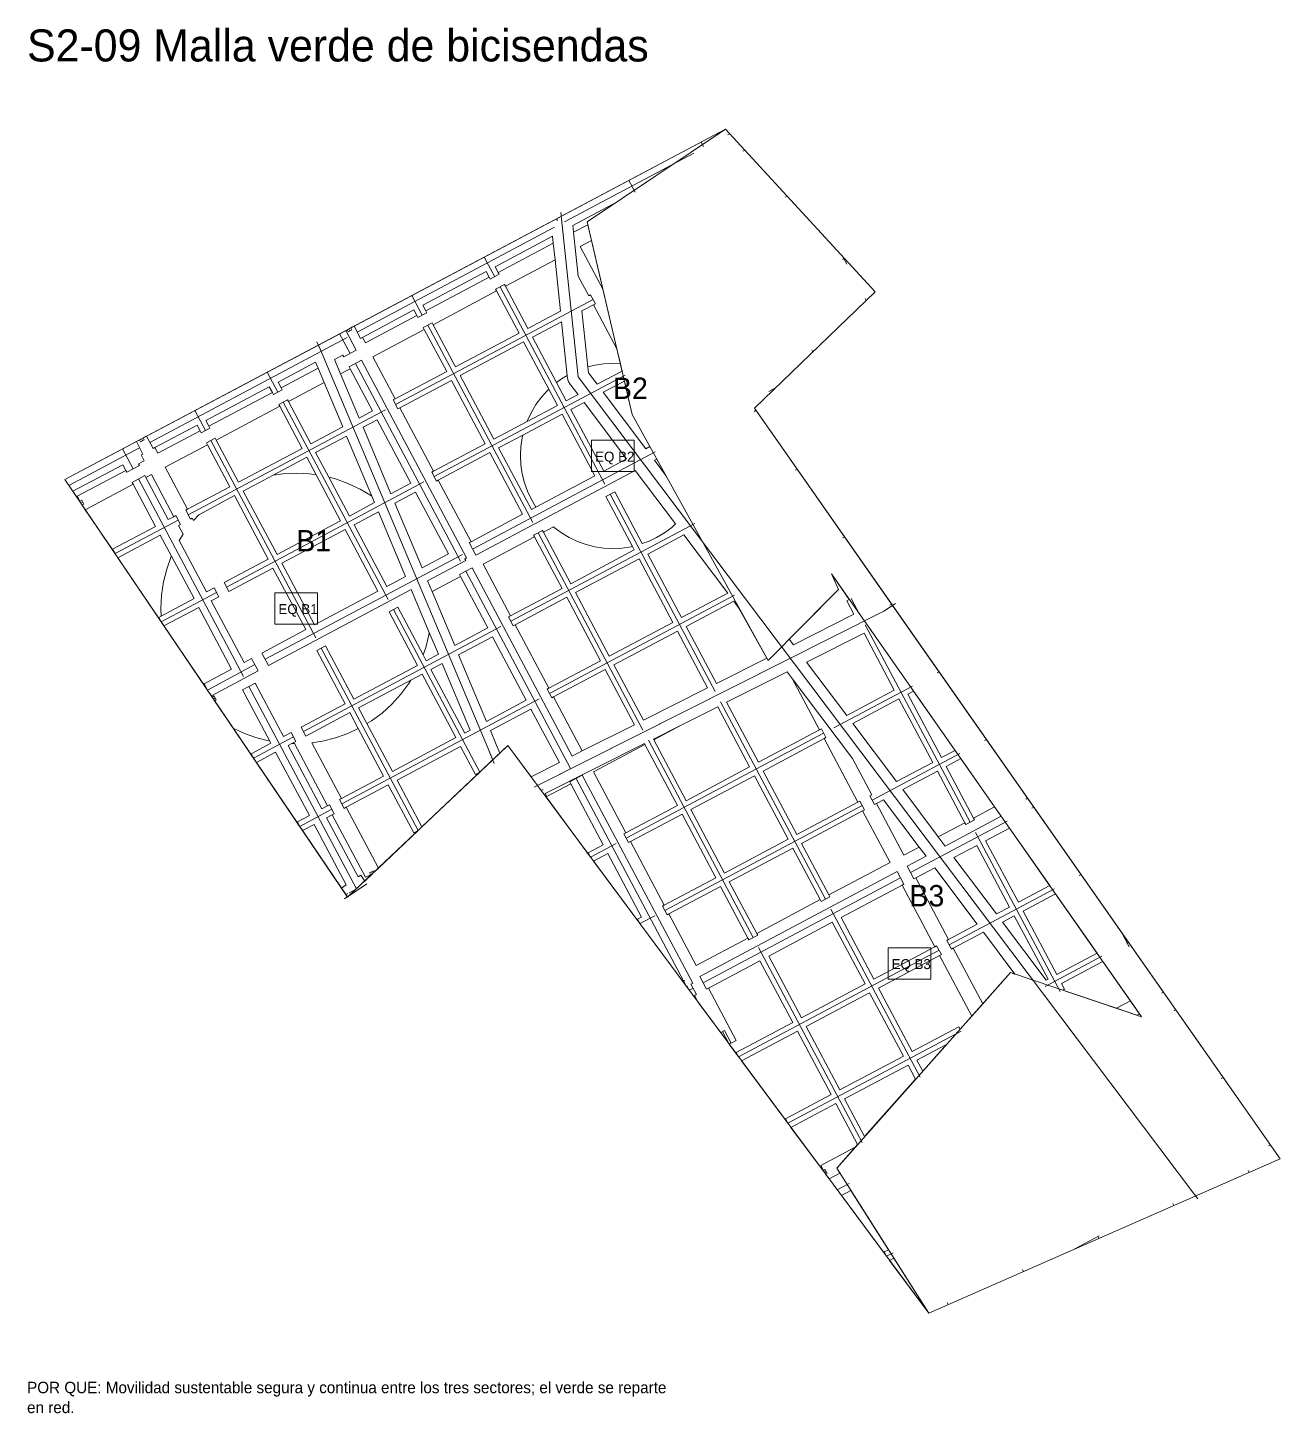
# Model space of a CAD drawing. Header units: metres. Extents: x 3873 to 16340, y -5213 to 3289.
# Drawn here: x 12581 to 14340, y -1008 to 937 of the extents above; entities that cross this region are included whole.
import ezdxf

# ---------------------------------------------------------------- set-up
doc = ezdxf.new("R2010")
doc.units = ezdxf.units.M
for name, color, linetype, lineweight, plot in [('EQUIPAMIENTO', 5, 'Continuous', 0, False), ('LIMITE-INTERVENCION', 30, 'Continuous', 0, False), ('MANZANAS-PROPUESTAS', 33, 'Continuous', 0, False), ('SECTORES', 1, 'Continuous', 0, False), ('TEXTO', 7, 'Continuous', 0, False), ('VERDE-OBLIGATORIO', 3, 'Continuous', 0, False), ('VERDE-PROPUESTO', 82, 'Continuous', 0, False), ('VIA-BOULEVARD', 30, 'Continuous', 0, False), ('VIA-PEATONAL', 42, 'Continuous', 0, False), ('VIA-PRIMARIA', 1, 'Continuous', 0, False), ('VIA-SECUNDARIA', 8, 'Continuous', 0, False), ('VIA-TERCIARIA', 9, 'Continuous', 0, False)]:
    doc.layers.add(name, color=color, linetype=linetype, lineweight=lineweight, plot=plot)

msp = doc.modelspace()

# ---------------------------------------------------------------- linework, layer by layer
at = {"layer": 'EQUIPAMIENTO'}
for points in [[(13372.8, 314.1), (13432.8, 314.1), (13432.8, 358.1), (13372.8, 358.1), (13372.8, 314.1)], [(12928, 100), (12988, 100), (12988, 144), (12928, 144), (12928, 100)], [(13789.1, -398.5), (13849.1, -398.5), (13849.1, -354.5), (13789.1, -354.5), (13789.1, -398.5)]]:
    msp.add_lwpolyline(points, close=True, dxfattribs=at)
at = {"layer": 'LIMITE-INTERVENCION'}
msp.add_lwpolyline([(12633, 303), (13561, 795), (13771.2, 566.4), (13601.5, 403.2), (14340, -651), (13846.2, -867.6), (13255.3, -70.6), (13030.2, -283.5), (12633, 303)], close=True, dxfattribs=at)
at = {"layer": 'MANZANAS-PROPUESTAS'}
for points in [[(13346.6, 659.8), (13408.7, 692.9), (13366.7, 664.7), (13367.6, 660.8), (13347.6, 650.2), (13346.6, 659.8)], [(13237.2, 601.7), (13318, 644.6), (13319, 635), (13241.4, 593.7), (13237.2, 601.7)], [(13388.8, 570.1), (13356.8, 630.2), (13372.8, 638.7), (13388.8, 570.1)], [(13329.1, 539.6), (13283.2, 515.2), (13251.8, 574.3), (13321.5, 611.4), (13329.1, 539.6)], [(13135.7, 547.7), (13224.9, 595.1), (13229.1, 587.2), (13139.9, 539.7), (13135.7, 547.7)], [(13270.9, 508.6), (13181.7, 461.2), (13150.2, 520.3), (13239.4, 567.7), (13270.9, 508.6)], [(13359.3, 539.7), (13375.4, 548.3), (13408.3, 486.6), (13413.2, 465.6), (13402.8, 466.1), (13390.1, 465.5), (13377.5, 463.6), (13367.6, 461.2), (13359.3, 539.7)], [(13123.3, 541.1), (13127.5, 533.2), (13055.1, 494.7), (13050.9, 502.6), (13123.3, 541.1)], [(13169.3, 454.6), (13096.9, 416.1), (13065.5, 475.3), (13137.9, 513.8), (13169.3, 454.6)], [(13338.7, 449.1), (13330.6, 444.2), (13323.7, 439.1), (13289.8, 502.8), (13330.7, 524.6), (13338.7, 449.1)], [(13312.8, 429.8), (13310.9, 428.1), (13302.3, 418.6), (13294.7, 408.4), (13288.2, 397.4), (13282.7, 385.9), (13282.2, 384.3), (13235.7, 359.6), (13188.3, 448.8), (13277.4, 496.2), (13312.8, 429.8)], [(12932.6, 439.7), (12985.2, 467.7), (12988.7, 459.3), (12936.8, 431.8), (12932.6, 439.7)], [(13065.1, 399.2), (13046.4, 389.2), (13020.3, 451.2), (13033.7, 458.4), (13065.1, 399.2)], [(12831.1, 385.7), (12920.2, 433.1), (12924.5, 425.2), (12835.3, 377.8), (12831.1, 385.7)], [(13023.3, 377), (12978.6, 353.2), (12947.2, 412.3), (12997.2, 439), (13023.3, 377)], [(13175.9, 442.2), (13223.3, 353.1), (13150.9, 314.6), (13103.5, 403.7), (13175.9, 442.2)], [(12966.2, 346.6), (12877.1, 299.2), (12845.6, 358.4), (12934.8, 405.8), (12966.2, 346.6)], [(12818.7, 379.2), (12822.9, 371.2), (12763.8, 339.8), (12759.5, 347.7), (12818.7, 379.2)], [(13071.7, 386.8), (13119.1, 297.7), (13091.1, 282.8), (13051.8, 376.3), (13071.7, 386.8)], [(12864.7, 292.6), (12805.5, 261.2), (12774.1, 320.3), (12833.3, 351.8), (12864.7, 292.6)], [(13028.8, 364), (13064.3, 279.5), (13063.6, 280), (13047.6, 289.6), (13030.7, 297.6), (13013.2, 303.8), (13003.6, 306.2), (12985.2, 340.8), (13028.8, 364)], [(13288.3, 260.7), (13242.2, 347.3), (13276.3, 365.4), (13275.3, 361.5), (13273.4, 348.9), (13272.8, 336.1), (13273.4, 323.4), (13275.3, 310.8), (13278.4, 298.4), (13282.7, 286.4), (13288.2, 274.9), (13294.6, 264.1), (13288.3, 260.7)], [(12985.9, 309.7), (12976.6, 311.1), (12958, 312), (12939.4, 311.1), (12925.4, 309), (12972.8, 334.3), (12985.9, 309.7)], [(13229.9, 340.7), (13275.9, 254.2), (13203.5, 215.7), (13157.5, 302.2), (13229.9, 340.7)], [(12655.5, 269.7), (12644.2, 286.4), (12714.5, 323.8), (12718.7, 315.8), (12650.4, 279.5), (12654.1, 272.4), (12655.5, 269.7)], [(12760.5, 237.2), (12700.2, 205.1), (12703.5, 199), (12661.7, 260.6), (12729.1, 296.4), (12760.5, 237.2)], [(12778.2, 246.6), (12746.7, 305.8), (12754.7, 310), (12786.1, 250.8), (12778.2, 246.6)], [(13125.7, 285.3), (13171.7, 198.8), (13134.7, 179.1), (13096.6, 269.8), (13125.7, 285.3)], [(13432.8, 204), (13343.7, 156.5), (13305.2, 229), (13319.4, 236.5), (13320.3, 235.7), (13330.6, 228.1), (13341.5, 221.5), (13353.1, 216), (13365.1, 211.7), (13377.5, 208.6), (13390.1, 206.8), (13402.8, 206.1), (13415.6, 206.8), (13428.2, 208.6), (13430.1, 209.1), (13432.8, 204)], [(12767.1, 224.9), (12782.8, 195.4), (12782.5, 194.7), (12776.2, 177.2), (12771.7, 159.1), (12768.9, 140.6), (12768, 122), (12768.5, 111.3), (12765, 109.4), (12768.3, 103.2), (12707.4, 193.1), (12767.1, 224.9)], [(13331.3, 150), (13258.9, 111.5), (13220.4, 183.9), (13292.8, 222.4), (13331.3, 150)], [(13564, 143.5), (13499.2, 109), (13451.8, 198.2), (13502.5, 225.1), (13564, 143.5)], [(13397.6, 55), (13350.2, 144.2), (13439.4, 191.6), (13486.8, 102.4), (13397.6, 55)], [(13227.1, 94.6), (13180.6, 69.9), (13148.7, 145.8), (13188.6, 167), (13227.1, 94.6)], [(13731.2, 132.8), (13741.3, 113.8), (13656.3, 71), (13650.4, 78.8), (13719.7, 148.7), (13709.6, 170.5), (13734.7, 134.7), (13731.2, 132.8)], [(13337.9, 137.6), (13385.3, 48.4), (13312.9, 9.9), (13265.5, 99.1), (13337.9, 137.6)], [(13579.8, 122.5), (13618.7, 52.1), (13548.3, 16.7), (13505.8, 96.6), (13572.6, 132.2), (13579.8, 122.5)], [(13157.6, 57.6), (13140.6, 48.6), (13136.2, 56.8), (13139.8, 66.9), (13144.4, 85), (13144.8, 88), (13157.6, 57.6)], [(13233.7, 82.2), (13281.1, -7), (13225.4, -36.6), (13186.1, 56.9), (13233.7, 82.2)], [(13445.5, -35), (13404.2, 42.6), (13493.4, 90.1), (13535.8, 10.4), (13445.5, -35)], [(13755.4, 87.3), (13797.9, 7.3), (13731.1, -28.2), (13674.6, 46.7), (13755.4, 87.3)], [(13147.1, 36.2), (13163, 44.6), (13202.3, -48.8), (13194.6, -53), (13147.1, 36.2)], [(13057.3, -39.7), (13063.6, -36), (13078.6, -24.9), (13092.4, -12.3), (13104.9, 1.5), (13116, 16.5), (13118.8, 21.1), (13134.8, 29.6), (13182.2, -59.5), (13093, -107), (13057.3, -39.7)], [(13391.9, 36.1), (13433, -41.3), (13359.7, -78.2), (13319.5, -2.4), (13391.9, 36.1)], [(13607.2, -94.1), (13562.4, -9.8), (13647.4, 33), (13654.5, 23.5), (13692.8, -48.5), (13607.2, -94.1)], [(13864.2, -87.6), (13816.8, 1.5), (13824.9, 5.8), (13883.3, -77.5), (13864.2, -87.6)], [(13244, -81.3), (13239, -69.1), (13239, -69), (13230.8, -49.5), (13287.7, -19.3), (13327.6, -94.4), (13287.8, -114.4), (13255.3, -70.6), (13244, -81.3)], [(13505.6, -148.1), (13460.1, -62.4), (13499.7, -41.4), (13549.9, -16.1), (13594.8, -100.7), (13505.6, -148.1)], [(13804.4, -5), (13851.9, -94.2), (13801.1, -121.2), (13739.6, -39.5), (13804.4, -5)], [(12922.5, -67.4), (12894.7, -82.1), (12898, -88.3), (12869.3, -46), (12885.3, -53.5), (12902.9, -59.8), (12920.8, -64.3), (12922.5, -67.4)], [(13080.7, -113.5), (13021.5, -145), (12979.8, -66.6), (12995.1, -64.3), (13013.2, -59.8), (13030.7, -53.5), (13045.1, -46.7), (13080.7, -113.5)], [(12994.1, -159.5), (12946.7, -70.4), (12951.8, -67.7), (12955.6, -67.9), (13002.1, -155.3), (12994.1, -159.5)], [(13099.6, -119.3), (13188.8, -71.9), (13209.7, -111.2), (13215.8, -107.9), (13134.5, -184.9), (13099.6, -119.3)], [(13493.3, -154.6), (13420.9, -193.1), (13375.3, -107.5), (13447.7, -69), (13493.3, -154.6)], [(13661.1, -195.6), (13613.7, -106.4), (13699.4, -60.9), (13746.8, -150.1), (13661.1, -195.6)], [(12929.1, -79.7), (12976.5, -168.9), (12959.6, -177.9), (12962.9, -184.1), (12902, -94.2), (12929.1, -79.7)], [(13870.8, -100), (13891.4, -89), (13938.8, -156.7), (13909.3, -172.4), (13870.8, -100)], [(13559.6, -249.6), (13512.2, -160.4), (13601.4, -113), (13648.8, -202.2), (13559.6, -249.6)], [(13809.7, -132.5), (13858.4, -106.6), (13896.9, -179), (13859.7, -198.8), (13809.7, -132.5)], [(13087.2, -125.9), (13123, -193.2), (13129.2, -189.9), (13073.4, -242.6), (13028.1, -157.3), (13087.2, -125.9)], [(13389.1, -210), (13368.2, -221.1), (13371.5, -227.3), (13308.9, -142.8), (13343.5, -124.4), (13389.1, -210)], [(13782.9, -146.8), (13832.8, -213.1), (13811.3, -224.5), (13772.8, -152.1), (13782.9, -146.8)], [(13065.1, -250.5), (13054.2, -260.8), (13048.7, -252.5), (13044.9, -255.1), (13000.7, -171.9), (13008.7, -167.7), (13055.4, -255.6), (13062.5, -251.9), (13065.1, -250.5)], [(13499.8, -167), (13547.2, -256.2), (13474.8, -294.7), (13427.4, -205.5), (13499.8, -167)], [(13667.7, -208), (13753.4, -162.4), (13791.9, -234.8), (13706.2, -280.4), (13667.7, -208)], [(12983, -181.3), (13028.2, -266.2), (13021.5, -270.7), (12966.8, -189.9), (12983, -181.3)], [(13972.2, -290.7), (13926.2, -204.2), (13959.6, -186.4), (14016.3, -267.3), (13972.2, -290.7)], [(13881.6, -227.9), (13913.8, -210.8), (13959.8, -297.3), (13941.3, -307.1), (13881.6, -227.9)], [(13395.6, -222.4), (13443.1, -311.6), (13437.5, -314.6), (13440.7, -320.7), (13375.7, -233), (13395.6, -222.4)], [(13566.2, -262), (13655.4, -214.6), (13693.9, -287), (13604.7, -334.4), (13566.2, -262)], [(13854.8, -242.2), (13914.5, -321.4), (13874.2, -342.8), (13828.2, -256.3), (13854.8, -242.2)], [(13553.8, -268.5), (13592.3, -340.9), (13519.9, -379.4), (13481.4, -307), (13553.8, -268.5)], [(13769.1, -398.7), (13723.1, -312.2), (13808.8, -266.6), (13854.8, -353.2), (13769.1, -398.7)], [(14026.2, -392.3), (13978.8, -303.1), (14024.4, -278.8), (14082.7, -362.2), (14026.2, -392.3)], [(13949.9, -318.4), (13966.4, -309.7), (14013.8, -398.8), (14011.4, -400.1), (13949.9, -318.4)], [(13756.8, -405.3), (13667.6, -452.7), (13621.6, -366.2), (13710.8, -318.7), (13756.8, -405.3)], [(13923.1, -332.7), (13967.4, -391.6), (13961, -389.4), (13922.2, -433.1), (13880.8, -355.2), (13923.1, -332.7)], [(13888.7, -465.4), (13823.1, -500.2), (13775.7, -411.1), (13861.3, -365.5), (13906.6, -450.6), (13890.5, -468.7), (13888.7, -465.4)], [(13609.2, -372.7), (13655.2, -459.3), (13576, -501.4), (13579.3, -507.6), (13566.2, -490), (13568.9, -488.6), (13575.9, -484.8), (13536.8, -411.2), (13609.2, -372.7)], [(14037.1, -412.8), (14032.8, -404.6), (14090.8, -373.7), (14129.6, -429), (14109.8, -439.5), (14034.6, -414.2), (14037.1, -412.8)], [(13810.8, -506.8), (13721.6, -554.2), (13674.2, -465), (13763.3, -417.6), (13810.8, -506.8)], [(13661.8, -471.6), (13709.2, -560.8), (13645.2, -594.8), (13648.5, -601), (13583.5, -513.3), (13661.8, -471.6)], [(13829.7, -512.6), (13871, -490.6), (13837.8, -527.9), (13829.7, -512.6)], [(13728.1, -566.6), (13817.3, -519.2), (13827.9, -539.1), (13756.3, -619.6), (13728.1, -566.6)], [(13699.7, -670), (13652.7, -606.7), (13715.8, -573.2), (13746.4, -630.7), (13743, -634.6), (13694.6, -660.3), (13698.3, -667.4), (13699.7, -670)], [(13783.8, -781.6), (13787.1, -787.8), (13723.8, -702.5), (13737.1, -695.5), (13789.7, -778.5), (13783.8, -781.6)], [(13791.3, -793.5), (13797.2, -790.3), (13846.2, -867.6), (13791.3, -793.5)]]:
    msp.add_lwpolyline(points, close=True, dxfattribs=at)
at = {"layer": 'SECTORES'}
for points in [[(12989.1, 491.8), (13561, 795), (13771.2, 566.4), (13601.5, 403.2), (13795.5, 126.3), (13783, 118), (13296.9, -126.6), (13255.3, -70.6), (13233.9, -90.8), (13227, -74), (12992, 485), (12989.1, 491.8)], [(13030.2, -283.5), (13030, -283.1), (12633, 303), (12989.1, 491.8), (12992, 485), (13227, -74), (13233.9, -90.8), (13032.1, -281.7), (13030.2, -283.5)], [(13795.5, 126.3), (14340, -651), (13846.2, -867.6), (13296.9, -126.6), (13783, 118), (13795.5, 126.3)]]:
    msp.add_lwpolyline(points, close=True, dxfattribs=at)
at = {"layer": 'VERDE-OBLIGATORIO'}
msp.add_lwpolyline([(14145.3, -451.5), (13709.6, 170.5), (13719.7, 148.7), (13620.6, 48.7), (13429.8, 394.3), (13366.7, 664.7), (13561, 795), (13771.2, 566.4), (13601.5, 403.2), (14340, -651), (13846.2, -867.6), (13717, -663.8), (13961, -389.4), (14145.3, -451.5)], close=True, dxfattribs=at)
at = {"layer": 'VERDE-PROPUESTO'}
for points in [[(13375.4, 548.3), (13378.1, 549.7), (13371.5, 562.1), (13368.9, 560.7), (13354.1, 588.4), (13347.6, 650.2), (13367.6, 660.8), (13372.8, 638.7), (13356.8, 630.2), (13388.8, 570.1), (13408.3, 486.6), (13375.4, 548.3)], [(13142.5, 160.6), (13196.1, 189.1), (13194.7, 191.7), (13197.3, 193.1), (13049.9, 470.4), (13032.3, 461), (13033.7, 458.4), (13020.3, 451.2), (13011.7, 471.6), (13023.4, 477.8), (13024.8, 475.1), (13042.4, 484.5), (13027.7, 512.2), (13029.4, 513.2), (13030.9, 510.5), (13036.2, 513.3), (13034.7, 516), (13036, 516.7), (13039.2, 518.3), (13048.3, 501.2), (13050.9, 502.6), (13055.1, 494.7), (13127.5, 533.2), (13128.9, 530.5), (13141.3, 537.1), (13139.9, 539.7), (13229.1, 587.2), (13230.5, 584.5), (13242.8, 591.1), (13241.4, 593.7), (13319, 635), (13321.5, 611.4), (13251.8, 574.3), (13250.4, 577), (13238, 570.4), (13239.4, 567.7), (13150.2, 520.3), (13148.8, 523), (13136.5, 516.4), (13137.9, 513.8), (13065.5, 475.3), (13096.9, 416.1), (13094.3, 414.7), (13100.8, 402.3), (13103.5, 403.7), (13150.9, 314.6), (13148.3, 313.2), (13154.8, 300.8), (13157.5, 302.2), (13203.5, 215.7), (13200.8, 214.3), (13210.2, 196.6), (13434.2, 315.7), (13490.8, 240.6), (13485.3, 235.7), (13475, 228.1), (13464.1, 221.5), (13452.6, 216), (13443.9, 212.9), (13405.3, 285.6), (13392.9, 279), (13430.1, 209.1), (13428.2, 208.6), (13415.6, 206.8), (13402.8, 206.1), (13390.1, 206.8), (13377.5, 208.6), (13365.1, 211.7), (13353.1, 216), (13341.5, 221.5), (13330.6, 228.1), (13320.3, 235.7), (13319.4, 236.5), (13305.2, 229), (13303.7, 231.6), (13291.4, 225), (13292.8, 222.4), (13220.4, 183.9), (13258.9, 111.5), (13256.2, 110.1), (13262.8, 97.7), (13265.5, 99.1), (13312.9, 9.9), (13310.2, 8.5), (13316.8, -3.8), (13319.5, -2.4), (13359.7, -78.2), (13345.4, -85.4), (13204.9, 179), (13187.2, 169.6), (13188.6, 167), (13148.7, 145.8), (13142.5, 160.6)], [(13139.8, 66.9), (13136.2, 56.8), (13100.7, 123.6), (13088.3, 117), (13128.2, 42), (13039, -5.4), (12999.1, 69.6), (12986.8, 63.1), (13026.7, -12), (12964.9, -44.9), (12971.4, -57.2), (13033.2, -24.4), (13045.1, -46.7), (13030.7, -53.5), (13013.2, -59.8), (12995.1, -64.3), (12979.8, -66.6), (13021.5, -145), (13018.9, -146.4), (13025.4, -158.8), (13028.1, -157.3), (13073.4, -242.6), (13067.5, -248.2), (13067.4, -248.3), (13066.3, -246.3), (13061, -249.1), (13062.5, -251.9), (13055.4, -255.6), (13008.7, -167.7), (13011.3, -166.3), (13004.7, -153.9), (13002.1, -155.3), (12955.6, -67.9), (12951.8, -67.7), (12957.3, -64.7), (12950.7, -52.4), (12940.1, -58), (12900.2, 17.1), (12882.6, 7.7), (12920.8, -64.3), (12902.9, -59.8), (12885.3, -53.5), (12869.3, -46), (12843.3, -7.6), (12845.7, -6.3), (12842.9, -1), (12840.2, -2.4), (12841.6, -5.1), (12838.8, -0.9), (12904.7, 34.2), (12895.3, 51.8), (12884.7, 46.2), (12838.7, 132.7), (12849.3, 138.4), (12842.8, 150.7), (12832.2, 145.1), (12793.8, 217.2), (12799.2, 226.2), (12792.7, 238.5), (12795.3, 239.9), (12788.8, 252.3), (12786.1, 250.8), (12754.7, 310), (12746.7, 305.8), (12745.3, 308.4), (12727.7, 299), (12729.1, 296.4), (12661.7, 260.6), (12657.2, 267.2), (12659.6, 268.5), (12656.8, 273.8), (12654.1, 272.4), (12650.4, 279.5), (12718.7, 315.8), (12720.1, 313.2), (12737.8, 322.6), (12736.4, 325.2), (12744.3, 329.4), (12740.1, 337.4), (12742.8, 338.8), (12733.5, 356.3), (12737.9, 358.6), (12739.3, 356), (12744.6, 358.8), (12743.2, 361.4), (12746.5, 363.2), (12747.6, 363.8), (12756.9, 346.3), (12759.5, 347.7), (12763.8, 339.8), (12822.9, 371.2), (12824.3, 368.6), (12836.7, 375.1), (12835.3, 377.8), (12924.5, 425.2), (12925.9, 422.5), (12938.2, 429.1), (12936.8, 431.8), (12988.7, 459.3), (12997.2, 439), (12947.2, 412.3), (12945.7, 415), (12933.4, 408.4), (12934.8, 405.8), (12845.6, 358.4), (12844.2, 361), (12831.8, 354.4), (12833.3, 351.8), (12774.1, 320.3), (12805.5, 261.2), (12802.9, 259.8), (12809.5, 247.4), (12812.1, 248.8), (12813.9, 245.5), (12821.2, 253.6), (12871.3, 280.3), (12918.7, 191.1), (12856.9, 158.2), (12863.5, 145.9), (12925.3, 178.7), (12971.3, 92.2), (12909.5, 59.3), (12918.9, 41.7), (13119.4, 148.3), (13144.8, 88), (13144.4, 85), (13139.8, 66.9)], [(13338.7, 449.1), (13339.1, 445.4), (13339.3, 444.1), (13339.6, 442.8), (13340, 441.5), (13340.6, 440.3), (13341.3, 439.1), (13342, 438), (13353.8, 422.4), (13337.2, 413.6), (13323.7, 439.1), (13330.6, 444.2), (13338.7, 449.1)], [(13380.6, 436.7), (13368.5, 452.7), (13367.6, 461.2), (13377.5, 463.6), (13390.1, 465.5), (13402.8, 466.1), (13413.2, 465.6), (13415.6, 455.3), (13380.6, 436.7)], [(13288.2, 397.4), (13294.7, 408.4), (13302.3, 418.6), (13310.9, 428.1), (13312.8, 429.8), (13324.9, 407), (13282.2, 384.3), (13282.7, 385.9), (13288.2, 397.4)], [(13448.8, 346.1), (13389.1, 425.4), (13418.9, 441.2), (13429.8, 394.3), (13454.7, 349.2), (13448.8, 346.1)], [(13422, 331.9), (13389.8, 314.7), (13343.8, 401.3), (13362.3, 411.1), (13422, 331.9)], [(13282.7, 286.4), (13278.4, 298.4), (13275.3, 310.8), (13273.4, 323.4), (13272.8, 336.1), (13273.4, 348.9), (13275.3, 361.5), (13276.3, 365.4), (13331.4, 394.7), (13377.4, 308.2), (13294.6, 264.1), (13288.2, 274.9), (13282.7, 286.4)], [(13461, 330), (13464.4, 331.7), (13477.1, 308.7), (13461, 330)], [(12958, 312), (12976.6, 311.1), (12985.9, 309.7), (13020.2, 245.1), (12931.1, 197.7), (12883.6, 286.8), (12925.4, 309), (12939.4, 311.1), (12958, 312)], [(13030.7, 297.6), (13047.6, 289.6), (13063.6, 280), (13064.3, 279.5), (13068.1, 270.5), (13032.6, 251.6), (13003.6, 306.2), (13013.2, 303.8), (13030.7, 297.6)], [(13073.5, 257.6), (13111.7, 166.8), (13085.2, 152.8), (13039.2, 239.3), (13073.5, 257.6)], [(13072.8, 146.2), (12983.6, 98.8), (12937.6, 185.3), (13026.8, 232.7), (13072.8, 146.2)], [(12768.9, 140.6), (12771.7, 159.1), (12776.2, 177.2), (12782.5, 194.7), (12782.8, 195.4), (12814.5, 135.7), (12768.5, 111.3), (12768, 122), (12768.9, 140.6)], [(12772.3, 97.4), (12821.1, 123.3), (12867.1, 36.8), (12828.5, 16.3), (12833.2, 7.4), (12830.9, 10.9), (12772.3, 97.4)], [(13104.9, 1.5), (13092.4, -12.3), (13078.6, -24.9), (13063.6, -36), (13057.3, -39.7), (13045.6, -17.8), (13118.8, 21.1), (13116, 16.5), (13104.9, 1.5)], [(13308.2, -142), (13309.6, -141.3), (13307.8, -137.9), (13447.1, -67.8), (13447.7, -69), (13375.3, -107.5), (13420.9, -193.1), (13418.2, -194.5), (13424.8, -206.9), (13427.4, -205.5), (13474.8, -294.7), (13472.2, -296.1), (13478.8, -308.4), (13481.4, -307), (13519.9, -379.4), (13592.3, -340.9), (13593.7, -343.6), (13606.1, -337), (13604.7, -334.4), (13693.9, -287), (13695.3, -289.6), (13707.6, -283), (13706.2, -280.4), (13791.9, -234.8), (13753.4, -162.4), (13756, -161), (13749.4, -148.7), (13746.8, -150.1), (13699.4, -60.9), (13702, -59.5), (13695.5, -47.1), (13692.8, -48.5), (13654.5, 23.5), (13739, -88.6), (13766.2, -139.7), (13763.6, -141.2), (13770.1, -153.5), (13772.8, -152.1), (13811.3, -224.5), (13832.8, -213.1), (13842.6, -226), (13816.2, -240), (13825.5, -257.7), (13828.2, -256.3), (13874.2, -342.8), (13871.5, -344.2), (13878.1, -356.6), (13880.8, -355.2), (13922.2, -433.1), (13906.6, -450.6), (13861.3, -365.5), (13864, -364.1), (13857.4, -351.7), (13854.8, -353.2), (13808.8, -266.6), (13811.4, -265.2), (13802, -247.6), (13524.8, -395), (13534.2, -412.6), (13536.8, -411.2), (13575.9, -484.8), (13568.9, -488.6), (13559.4, -470.8), (13554.1, -473.6), (13554.2, -473.8), (13549, -466.8), (13522.2, -430.6), (13517.4, -421.6), (13520, -420.1), (13512.4, -405.7), (13515, -404.3), (13359.8, -112.4), (13342.1, -121.7), (13343.5, -124.4), (13308.9, -142.8), (13308.2, -142)], [(13459.6, -61.5), (13499.7, -41.4), (13460.1, -62.4), (13459.6, -61.5)], [(13869.4, -211.7), (13859.7, -198.8), (13896.9, -179), (13898.3, -181.6), (13910.7, -175.1), (13909.3, -172.4), (13938.8, -156.7), (13948, -169.9), (13869.4, -211.7)], [(13506.2, -409), (13507, -408.5), (13508.1, -410.6), (13507.6, -410.9), (13506.2, -409)], [(14129.6, -429), (14142.3, -447.2), (14138.5, -449.2), (14109.8, -439.5), (14129.6, -429)], [(13706.4, -679), (13701.5, -672.5), (13703.8, -671.3), (13701, -666), (13698.3, -667.4), (13694.6, -660.3), (13743, -634.6), (13717, -663.8), (13721.5, -670.9), (13706.4, -679)]]:
    msp.add_lwpolyline(points, close=True, dxfattribs=at)
at = {"layer": 'VIA-BOULEVARD'}
msp.add_lwpolyline([(12987.1, 496.4), (12992, 485), (13227, -74), (13235.9, -95.8)], dxfattribs=at)
at = {"layer": 'VIA-PEATONAL'}
for points in [[(13585.3, 764.1), (13588.1, 765.6)], [(13325.1, 666.5), (13323.7, 669.2)], [(13731.4, 605.3), (13725.8, 615.8)], [(13758.5, 554.2), (13757.1, 557)], [(13033.5, 511.9), (13032.1, 514.6)], [(13601, 398.7), (13603.7, 400.1)], [(12741.9, 357.4), (12740.5, 360)], [(12655.5, 269.7), (12658.2, 271.2)], [(13791.8, 126.4), (13794.4, 127.8)], [(12841.6, -5.1), (12844.3, -3.6)], [(13302.2, -133.9), (13304.9, -132.5)], [(13982.5, -145.9), (13985.2, -144.5)], [(13065.1, -250.5), (13063.7, -247.7)], [(13032.2, -277.5), (13042.2, -272.2)], [(13027.7, -279.8), (13030.4, -278.4)], [(13501, -402), (13503.7, -400.5)], [(14173.3, -418.2), (14176, -416.8)], [(13566.2, -490), (13556.8, -472.2)], [(13699.7, -670), (13702.4, -668.6)], [(14085.1, -762.8), (14083.6, -760.2)]]:
    msp.add_lwpolyline(points, dxfattribs=at)
at = {"layer": 'VIA-PRIMARIA'}
for points in [[(13329.6, 678), (13354, 447), (14218, -699), (14224.1, -707.3)], [(13292.3, -128.9), (13783, 118), (13799.7, 129)], [(13025.8, -285.9), (13057.1, -265)]]:
    msp.add_lwpolyline(points, dxfattribs=at)
at = {"layer": 'VIA-SECUNDARIA'}
for points in [[(13564.3, 786.9), (13567.1, 788.4)], [(13334.9, 665), (13516.2, 761.4)], [(13325.1, 666.5), (13323.7, 669.2)], [(13043.6, 510), (13320.8, 657.5)], [(13033.6, 479.8), (13018.8, 507.6)], [(12752.2, 355.1), (13029.4, 502.5)], [(13188.5, 188.5), (13041.1, 465.7)], [(13621.5, 426.6), (13631.2, 431.8)], [(12638.6, 294.7), (12738.1, 347.6)], [(12729, 317.9), (12714, 346)], [(13205.5, 205.4), (13462.2, 341.9)], [(12883.9, 26.5), (12736.5, 303.7)], [(12914.2, 50.5), (13191.4, 197.9)], [(13343.4, -102.9), (13196, 174.3)], [(13791.8, 126.4), (13794.4, 127.8)], [(12833.2, 7.4), (12900, 43)], [(13042.5, -271.8), (12891.4, 12.4)], [(13302.2, -133.9), (13304.9, -132.5)], [(13506.2, -409), (13351, -117)], [(13991.2, -158.3), (13993.9, -156.9)], [(13820.8, -248.9), (13956.5, -176.8)], [(13032.2, -277.5), (13042.2, -272.2)], [(13529.5, -403.8), (13806.7, -256.4)], [(13027.7, -279.8), (13030.4, -278.4)], [(13510, -414.2), (13515.3, -411.3)], [(14190.6, -443), (14193.3, -441.6)], [(13717.8, -694.4), (13734.4, -685.6)], [(14085.1, -762.8), (14083.6, -760.2)]]:
    msp.add_lwpolyline(points, dxfattribs=at)
at = {"layer": 'VIA-TERCIARIA'}
for points in [[(13530.2, 770.7), (13526.9, 776.9)], [(13434.1, 706.3), (13425.3, 723)], [(13644.8, 699.5), (13647.5, 700.9)], [(13236.7, 587.8), (13222, 615.3)], [(13725.2, 612), (13727.9, 613.4)], [(13391.6, 296.4), (13244.2, 573.7)], [(13097.6, 408.5), (13374.8, 555.9)], [(13135.1, 533.8), (13120.4, 561.4)], [(13290.1, 242.4), (13142.6, 519.7)], [(13683.6, 482.1), (13682.1, 484.9)], [(12932.1, 425.8), (12917.2, 453.7)], [(13151.5, 307), (13420, 449.7)], [(13087, 134.5), (12939.6, 411.7)], [(12806.2, 253.6), (13083.4, 401)], [(12830.5, 371.8), (12815.6, 399.8)], [(12985.4, 80.5), (12838, 357.7)], [(13658.8, 316.2), (13661.5, 317.6)], [(12860.2, 152), (13137.4, 299.5)], [(13546.5, 5.1), (13399.1, 282.3)], [(12703.5, 199), (12792.1, 246.1)], [(13259.5, 103.9), (13517.8, 241.2)], [(13445, -48.9), (13297.6, 228.3)], [(13725.3, 221.3), (13727.9, 222.7)], [(12768.3, 103.2), (12846, 144.5)], [(13313.5, 2.4), (13573.3, 140.5)], [(13215.8, -107.9), (13094.5, 120.3)], [(13749.6, 113), (13737.3, 136.1)], [(13904.5, -178.3), (13757.1, 98.9)], [(12968.2, -51), (13245.4, 96.4)], [(13129.2, -189.9), (12992.9, 66.3)], [(13858.2, 31.5), (13860.9, 32.9)], [(13712.9, -45.8), (13823.5, 13)], [(13022.1, -152.6), (13299.4, -5.2)], [(13701.4, -286.3), (13554, -9.1)], [(13421.5, -200.7), (13698.7, -53.3)], [(12898, -88.3), (12954, -58.5)], [(13599.9, -340.3), (13452.5, -63.1)], [(13924.7, -63.4), (13927.4, -62)], [(13766.9, -147.3), (13890, -81.9)], [(13475.5, -302.3), (13752.7, -154.9)], [(12962.9, -184.1), (13008, -160.1)], [(14031, -416.1), (13912, -192.5)], [(13371.5, -227.3), (13407.4, -208.2)], [(14057.7, -253.2), (14060.3, -251.8)], [(13874.8, -350.4), (14023, -271.6)], [(13440.7, -320.7), (13461.4, -309.8)], [(13834.4, -536.3), (13709, -300.4)], [(14127.8, -353.4), (14116.3, -331.7)], [(14124.1, -348.1), (14126.8, -346.7)], [(13579.3, -507.6), (13860.7, -357.9)], [(13752.9, -628), (13607.4, -354.4)], [(14009.7, -409), (14089.5, -366.5)], [(13648.5, -601), (13892, -471.6)], [(14257.1, -537.9), (14259.8, -536.5)], [(14323.6, -632.8), (14326.3, -631.4)], [(14296.3, -670.2), (14294.9, -667.5)], [(14190.7, -716.5), (14189.3, -713.8)], [(14050.6, -777.9), (14085.8, -759.2)], [(13787.1, -787.8), (13796.1, -783)], [(13979.4, -809.2), (13978, -806.5)], [(13873.8, -855.5), (13872.4, -852.8)]]:
    msp.add_lwpolyline(points, dxfattribs=at)

# ---------------------------------------------------------------- texts
at = {"layer": 'EQUIPAMIENTO'}
for s, p in [('EQ B2', (13377.8, 328.1)), ('EQ B1', (12933, 114)), ('EQ B3', (13794.1, -384.5))]:
    msp.add_text(s, height=14, dxfattribs=at).set_placement(p)
at = {"layer": 'SECTORES'}
for s, p in [('B2', (13402.8, 416.1)), ('B1', (12958, 202)), ('B3', (13819.1, -296.5))]:
    msp.add_text(s, height=30, dxfattribs=at).set_placement(p)
at = {"layer": 'TEXTO'}
for s, height, p in [('S2-09 Malla verde de bicisendas', 45, (12580, 890)), ('POR QUE: Movilidad sustentable segura y continua entre los tres sectores; el verde se reparte', 16, (12580, -980)), ('en red.', 16, (12580, -1008))]:
    msp.add_text(s, height=height, dxfattribs=at).set_placement(p)

doc.saveas('drawing.dxf')
